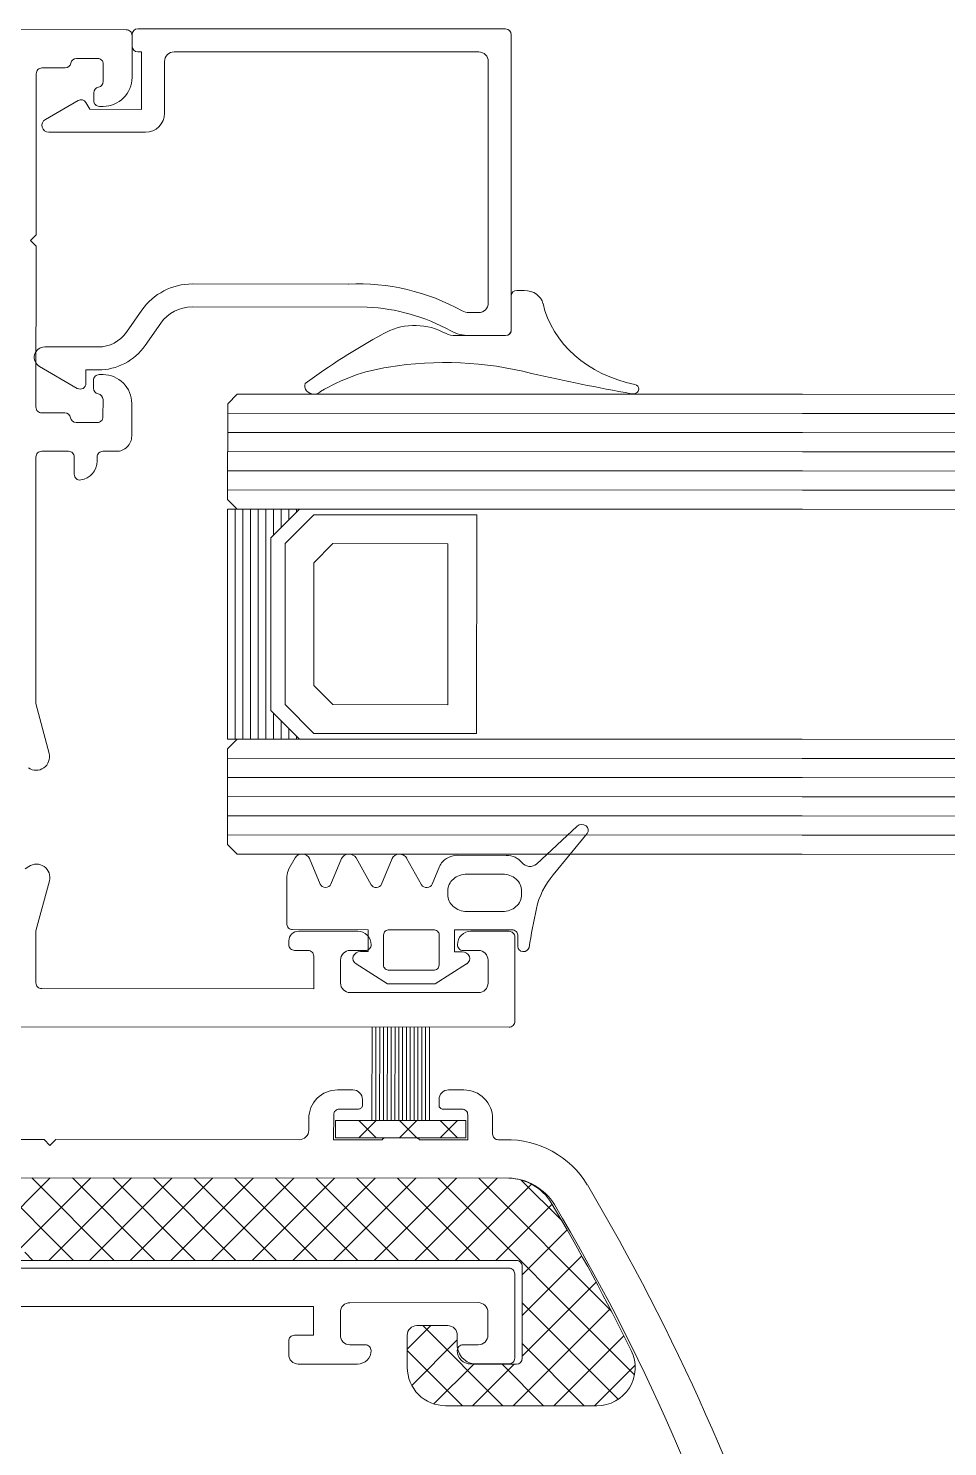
# Model space of a CAD drawing. Header units: centimetres. Extents: x 118932 to 154602, y -32682 to -23521.
# Drawn here: x 139001.74 to 139006.54, y -29464.04 to -29456.64 of the extents above; entities that cross this region are included whole.
import ezdxf

# ---------------------------------------------------------------- set-up
doc = ezdxf.new("R2010")
doc.units = ezdxf.units.CM
doc.header["$LTSCALE"] = 50
doc.header["$MEASUREMENT"] = 0
doc.layers.add('GEN_02_TF_Pencere', color=7, linetype='Continuous', lineweight=9, true_color=0x6093ac)
doc.layers.add('GEN_05_ML_Alçıpan_giydirme', color=7, linetype='Continuous', lineweight=18, true_color=0x7ebab5)

# ---------------------------------------------------------------- blocks, each defined once
blk = doc.blocks.new('P9_')
at = {"layer": 'GEN_02_TF_Pencere', "extrusion": (0, 0, -1)}
for p, q in [((162731.7959, -20405.5675, 0), (162723.8559, -20405.5605, 0)), ((162731.7959, -20405.5675, 0), (162731.7959, -20405.5675, 0)), ((162731.8257, -20405.593, 0), (162731.8256, -20405.653, 0)), ((162731.8257, -20405.8176, 0), (162731.8259, -20405.5976, 0)), ((162733.7757, -20405.5636, 0), (162731.8557, -20405.563, 0)), ((162733.7757, -20405.5636, 0), (162733.7757, -20405.5636, 0)), ((162733.8052, -20407.1336, 0), (162733.8057, -20405.5936, 0)), ((162731.8556, -20405.683, 0), (162731.8756, -20405.683, 0)), ((162731.8756, -20405.683, 0), (162731.8755, -20405.983, 0)), ((162732.0456, -20405.6831, 0), (162733.6356, -20405.6836, 0)), ((162731.3558, -20405.7671, 0), (162731.4766, -20405.7673, 0)), ((162731.5358, -20405.7173, 0), (162731.6458, -20405.7174, 0)), ((162731.6758, -20405.7474, 0), (162731.6757, -20405.8374, 0)), ((162731.9955, -20406.003, 0), (162731.9956, -20405.733, 0)), ((162733.6856, -20405.7336, 0), (162733.6852, -20406.9936, 0)), ((162731.325, -20406.6371, 0), (162731.3257, -20405.7971, 0)), ((162731.6256, -20405.8966, 0), (162731.6256, -20405.9374, 0)), ((162731.5444, -20405.9369, 0), (162731.3736, -20406.0354, 0)), ((162731.6055, -20405.9829, 0), (162731.5853, -20405.9479, 0)), ((162731.8755, -20405.983, 0), (162731.6055, -20405.9829, 0)), ((162731.6556, -20405.9674, 0), (162731.6756, -20405.9674, 0)), ((162731.3916, -20406.1029, 0), (162731.8955, -20406.103, 0)), ((162731.295, -20406.6671, 0), (162731.325, -20406.6371, 0)), ((162731.3249, -20406.6971, 0), (162731.295, -20406.6671, 0)), ((162731.3242, -20407.5371, 0), (162731.3249, -20406.6971, 0)), ((162732.9549, -20406.8945, 0), (162732.1396, -20406.8942, 0)), ((162731.8775, -20407.0306, 0), (162731.7964, -20407.1462, 0)), ((162732.1396, -20407.0142, 0), (162733.0528, -20407.0145, 0)), ((162731.8947, -20407.2151, 0), (162731.9757, -20407.0995, 0)), ((162733.6352, -20407.0436, 0), (162733.5836, -20407.0435, 0)), ((162733.5861, -20407.1635, 0), (162733.7752, -20407.1636, 0)), ((162731.649, -20407.2229, 0), (162731.3697, -20407.2228, 0)), ((162731.3424, -20407.3247, 0), (162731.5401, -20407.4389, 0)), ((162731.5851, -20407.4129, 0), (162731.5851, -20407.3429, 0)), ((162731.5851, -20407.3429, 0), (162731.6489, -20407.3429, 0)), ((162731.6243, -20407.3974, 0), (162731.6243, -20407.4382, 0)), ((162731.6743, -20407.3674, 0), (162731.6543, -20407.3674, 0)), ((162731.6742, -20407.4974, 0), (162731.6741, -20407.5874, 0)), ((162731.8241, -20407.6876, 0), (162731.8242, -20407.5176, 0)), ((162731.475, -20407.5673, 0), (162731.3542, -20407.5671, 0)), ((162731.6441, -20407.6174, 0), (162731.5341, -20407.6173, 0)), ((162731.354, -20407.7671, 0), (162731.494, -20407.7673, 0)), ((162731.674, -20407.7674, 0), (162731.744, -20407.7675, 0)), ((162731.3228, -20409.0829, 0), (162731.324, -20407.7971, 0)), ((162731.524, -20407.7973, 0), (162731.5239, -20407.8873, 0)), ((162731.6439, -20407.8181, 0), (162731.644, -20407.7974, 0)), ((162731.3924, -20409.3438, 0), (162731.3228, -20409.0829, 0)), ((162731.2864, -20409.934, 0), (162731.2685, -20409.9465, 0)), ((162731.3243, -20410.2702, 0), (162731.3942, -20410.0094, 0)), ((162731.3242, -20410.5413, 0), (162731.3243, -20410.2702, 0)), ((162733.0043, -20410.2718, 0), (162732.6943, -20410.2718, 0)), ((162733.7943, -20410.2721, 0), (162733.5943, -20410.272, 0)), ((162732.6443, -20410.3217, 0), (162732.6443, -20410.3417, 0)), ((162733.8242, -20410.7421, 0), (162733.8243, -20410.3021, 0)), ((162732.6743, -20410.3717, 0), (162732.7443, -20410.3718, 0)), ((162732.7743, -20410.4018, 0), (162732.7742, -20410.5718, 0)), ((162732.9142, -20410.5418, 0), (162732.9143, -20410.4218, 0)), ((162732.9643, -20410.3718, 0), (162733.0443, -20410.3719, 0)), ((162733.5543, -20410.372, 0), (162733.6343, -20410.372, 0)), ((162733.6843, -20410.4221, 0), (162733.6842, -20410.5421, 0)), ((162732.7742, -20410.5718, 0), (162731.3542, -20410.5713, 0)), ((162733.6342, -20410.592, 0), (162732.9642, -20410.5918, 0)), ((162723.8542, -20410.769, 0), (162733.7942, -20410.7721, 0)), ((162732.8984, -20411.0995, 0), (162732.9784, -20411.0995, 0)), ((162733.4784, -20411.0997, 0), (162733.5584, -20411.0997, 0)), ((162733.0284, -20411.1495, 0), (162733.0284, -20411.1795, 0)), ((162733.4284, -20411.1797, 0), (162733.4284, -20411.1497, 0)), ((162732.7483, -20411.3095, 0), (162732.7484, -20411.2495, 0)), ((162732.8784, -20411.2295, 0), (162732.8783, -20411.3595, 0)), ((162733.0084, -20411.1995, 0), (162732.9084, -20411.1995, 0)), ((162733.5484, -20411.1997, 0), (162733.4484, -20411.1997, 0)), ((162733.5783, -20411.3597, 0), (162733.5784, -20411.2297, 0)), ((162733.7083, -20411.2498, 0), (162733.7083, -20411.3298, 0)), ((162730.0965, -20411.3586, 0), (162731.3674, -20411.359, 0)), ((162731.3674, -20411.359, 0), (162731.3974, -20411.3891, 0)), ((162731.3974, -20411.3891, 0), (162731.4274, -20411.3591, 0)), ((162731.4274, -20411.3591, 0), (162732.6983, -20411.3595, 0)), ((162732.8783, -20411.3595, 0), (162733.131, -20411.3596, 0)), ((162733.1483, -20411.3496, 0), (162733.3083, -20411.3497, 0)), ((162733.3256, -20411.3597, 0), (162733.5783, -20411.3597, 0)), ((162733.7383, -20411.3598, 0), (162733.7727, -20411.3598, 0)), ((162733.7923, -20411.5598, 0), (162730.0964, -20411.5586, 0)), ((162733.7922, -20411.5598, 0), (162730.0966, -20411.5586, 0)), ((162731.3978, -20411.5591, 0), (162731.0335, -20411.9231, 0)), ((162731.0898, -20411.559, 0), (162731.5017, -20411.971, 0)), ((162731.6099, -20411.5591, 0), (162731.226, -20411.9428, 0)), ((162731.302, -20411.559, 0), (162731.7318, -20411.9891, 0)), ((162731.8221, -20411.5592, 0), (162731.4185, -20411.9625, 0)), ((162731.5141, -20411.5591, 0), (162731.9439, -20411.9892, 0)), ((162732.0342, -20411.5593, 0), (162731.611, -20411.9822, 0)), ((162731.7262, -20411.5592, 0), (162732.1561, -20411.9892, 0)), ((162732.2463, -20411.5593, 0), (162731.8162, -20411.9891, 0)), ((162731.9384, -20411.5592, 0), (162732.3682, -20411.9893, 0)), ((162732.4584, -20411.5594, 0), (162732.0284, -20411.9892, 0)), ((162732.1505, -20411.5593, 0), (162732.5803, -20411.9894, 0)), ((162732.6706, -20411.5595, 0), (162732.2405, -20411.9893, 0)), ((162732.3626, -20411.5594, 0), (162732.7925, -20411.9894, 0)), ((162732.8827, -20411.5595, 0), (162732.4526, -20411.9893, 0)), ((162732.5748, -20411.5594, 0), (162733.0046, -20411.9895, 0)), ((162733.0948, -20411.5596, 0), (162732.6648, -20411.9894, 0)), ((162732.7869, -20411.5595, 0), (162733.2167, -20411.9896, 0)), ((162733.307, -20411.5597, 0), (162732.8769, -20411.9895, 0)), ((162732.999, -20411.5596, 0), (162733.4289, -20411.9896, 0)), ((162733.5191, -20411.5597, 0), (162733.089, -20411.9895, 0)), ((162733.2112, -20411.5596, 0), (162733.641, -20411.9897, 0)), ((162733.7312, -20411.5598, 0), (162733.3012, -20411.9896, 0)), ((162733.4233, -20411.5597, 0), (162734.4487, -20412.5857, 0)), ((162733.9115, -20411.5917, 0), (162733.5133, -20411.9897, 0)), ((162733.6354, -20411.5598, 0), (162734.3269, -20412.2517, 0)), ((162733.8577, -20411.5699, 0), (162734.0689, -20411.7813, 0)), ((162734.2025, -20411.5946, 0), (162734.2025, -20411.5946, 0)), ((162734.0191, -20411.6963, 0), (162733.7254, -20411.9897, 0)), ((162734.0972, -20411.8303, 0), (162733.8626, -20412.0647, 0)), ((162729.5238, -20411.9884, 0), (162733.8326, -20411.9898, 0)), ((162731.2654, -20411.9469, 0), (162731.3075, -20411.989, 0)), ((162731.4185, -20411.9625, 0), (162731.392, -20411.989, 0)), ((162731.5017, -20411.971, 0), (162731.5197, -20411.989, 0)), ((162731.611, -20411.9822, 0), (162731.6041, -20411.9891, 0)), ((162734.1737, -20411.9659, 0), (162733.8625, -20412.2768, 0)), ((162733.8626, -20412.0198, 0), (162733.8625, -20412.4998, 0)), ((162734.2486, -20412.1031, 0), (162733.8625, -20412.489, 0)), ((162733.8626, -20412.2114, 0), (162734.3643, -20412.7135, 0)), ((162734.3219, -20412.2419, 0), (162733.8158, -20412.7476, 0)), ((162733.3853, -20412.3296, 0), (162733.2625, -20412.4524, 0)), ((162733.4737, -20412.3297, 0), (162733.3125, -20412.3296, 0)), ((162733.3445, -20412.3296, 0), (162733.7622, -20412.7476, 0)), ((162733.2625, -20412.3796, 0), (162733.2625, -20412.5475, 0)), ((162733.5237, -20412.4034, 0), (162733.2857, -20412.6412, 0)), ((162733.5237, -20412.4397, 0), (162733.5237, -20412.3797, 0)), ((162733.8625, -20412.4236, 0), (162734.1865, -20412.7478, 0)), ((162734.3935, -20412.3824, 0), (162734.028, -20412.7477, 0)), ((162733.2625, -20412.4598, 0), (162733.5501, -20412.7476, 0)), ((162733.6094, -20412.5298, 0), (162733.4012, -20412.7379, 0)), ((162733.8202, -20412.5312, 0), (162733.6037, -20412.7476, 0)), ((162733.8325, -20412.5312, 0), (162733.6325, -20412.5311, 0)), ((162733.758, -20412.5312, 0), (162733.9743, -20412.7477, 0)), ((162734.4519, -20412.5361, 0), (162734.2401, -20412.7478, 0)), ((162733.4624, -20412.7475, 0), (162734.2522, -20412.7478, 0))]:
    blk.add_line(p, q, dxfattribs=at)
at = {"layer": 'GEN_02_TF_Pencere'}
for p, q in [((162733.8052, -20406.9538, 0), (162733.8052, -20407.1384, 0)), ((162733.8732, -20406.9286, 0), (162733.8352, -20406.9286, 0)), ((162733.8352, -20406.9286, 0), (162733.8352, -20406.9286, 0)), ((162733.4649, -20407.1525, 0), (162733.4455, -20407.1435, 0)), ((162733.7752, -20407.1636, 0), (162733.5143, -20407.1635, 0)), ((162732.3751, -20407.4692, 0), (162732.3251, -20407.5191, 0)), ((162732.3751, -20407.4692, 0), (162735.3251, -20407.4701, 0)), ((162732.777, -20407.4693, 0), (162732.7897, -20407.4674, 0)), ((162813.1987, -20407.4947, 0), (162735.3251, -20407.4701, 0)), ((162732.3251, -20407.5191, 0), (162732.3249, -20408.0191, 0)), ((162732.325, -20407.5691, 0), (162735.325, -20407.5701, 0)), ((162813.255, -20407.5948, 0), (162735.325, -20407.5701, 0)), ((162732.325, -20407.6691, 0), (162735.325, -20407.6701, 0)), ((162813.255, -20407.6948, 0), (162735.325, -20407.6701, 0)), ((162732.325, -20407.7691, 0), (162735.325, -20407.7701, 0)), ((162813.255, -20407.7948, 0), (162735.325, -20407.7701, 0)), ((162732.3249, -20407.8691, 0), (162735.3249, -20407.8701, 0)), ((162813.2549, -20407.8948, 0), (162735.3249, -20407.8701, 0)), ((162732.3249, -20407.9691, 0), (162735.3249, -20407.9701, 0)), ((162813.2549, -20407.9948, 0), (162735.3249, -20407.9701, 0)), ((162732.3249, -20408.0191, 0), (162732.3749, -20408.0692, 0)), ((162732.3245, -20409.2691, 0), (162732.3249, -20408.0691, 0)), ((162732.3249, -20408.0691, 0), (162732.3245, -20409.2691, 0)), ((162732.3249, -20408.0691, 0), (162732.6999, -20408.0693, 0)), ((162732.3249, -20408.0691, 0), (162732.3249, -20408.0691, 0)), ((162732.3649, -20408.0692, 0), (162732.3645, -20409.2692, 0)), ((162732.3749, -20408.0692, 0), (162735.3249, -20408.0701, 0)), ((162732.4049, -20408.0692, 0), (162732.4045, -20409.2692, 0)), ((162732.4449, -20408.0692, 0), (162732.4445, -20409.2692, 0)), ((162732.4849, -20408.0692, 0), (162732.4845, -20409.2692, 0)), ((162732.5249, -20408.0692, 0), (162732.5245, -20409.2692, 0)), ((162732.6999, -20408.0693, 0), (162732.5498, -20408.2192, 0)), ((162732.5649, -20408.0692, 0), (162732.5648, -20408.2042, 0)), ((162732.6049, -20408.0692, 0), (162732.6048, -20408.1642, 0)), ((162732.7749, -20408.0993, 0), (162732.6248, -20408.2492, 0)), ((162732.6449, -20408.0692, 0), (162732.6449, -20408.1242, 0)), ((162732.6849, -20408.0693, 0), (162732.6849, -20408.0843, 0)), ((162733.6249, -20408.0996, 0), (162732.7749, -20408.0993, 0)), ((162733.6245, -20409.2396, 0), (162733.6249, -20408.0996, 0)), ((162813.2112, -20408.0947, 0), (162735.3249, -20408.0701, 0)), ((162732.5498, -20408.2192, 0), (162732.5495, -20409.1192, 0)), ((162732.6248, -20408.2492, 0), (162732.6246, -20409.0892, 0)), ((162732.8748, -20408.2493, 0), (162732.7748, -20408.3493, 0)), ((162733.4748, -20408.2495, 0), (162732.8748, -20408.2493, 0)), ((162733.4746, -20409.0895, 0), (162733.4748, -20408.2495, 0)), ((162732.7748, -20408.3493, 0), (162732.7746, -20408.9893, 0)), ((162732.7746, -20408.9893, 0), (162732.8746, -20409.0893, 0)), ((162732.6246, -20409.0892, 0), (162732.7745, -20409.2393, 0)), ((162732.8746, -20409.0893, 0), (162733.4746, -20409.0895, 0)), ((162732.5495, -20409.1192, 0), (162732.6995, -20409.2693, 0)), ((162732.5645, -20409.1342, 0), (162732.5645, -20409.2692, 0)), ((162732.6045, -20409.1742, 0), (162732.6045, -20409.2692, 0)), ((162732.6445, -20409.2142, 0), (162732.6445, -20409.2692, 0)), ((162732.7745, -20409.2393, 0), (162733.6245, -20409.2396, 0)), ((162732.3245, -20409.3191, 0), (162732.3243, -20409.8191, 0)), ((162732.6995, -20409.2693, 0), (162732.3245, -20409.2691, 0)), ((162732.3745, -20409.2692, 0), (162732.3245, -20409.3191, 0)), ((162732.3745, -20409.2692, 0), (162735.3245, -20409.2701, 0)), ((162732.6845, -20409.2543, 0), (162732.6845, -20409.2693, 0)), ((162813.2545, -20409.2948, 0), (162735.3245, -20409.2701, 0)), ((162732.3245, -20409.3691, 0), (162735.3245, -20409.3701, 0)), ((162813.2545, -20409.3948, 0), (162735.3245, -20409.3701, 0)), ((162732.3244, -20409.4691, 0), (162735.3244, -20409.4701, 0)), ((162813.2544, -20409.4948, 0), (162735.3244, -20409.4701, 0)), ((162732.3244, -20409.5691, 0), (162735.3244, -20409.5701, 0)), ((162813.2544, -20409.5948, 0), (162735.3244, -20409.5701, 0)), ((162732.3244, -20409.6691, 0), (162735.3244, -20409.6701, 0)), ((162813.2544, -20409.6948, 0), (162735.3244, -20409.6701, 0)), ((162732.3243, -20409.7691, 0), (162735.3243, -20409.7701, 0)), ((162733.9379, -20409.9216, 0), (162734.1497, -20409.7229, 0)), ((162734.2017, -20409.7621, 0), (162734.0235, -20409.9776, 0)), ((162813.2543, -20409.7948, 0), (162735.3243, -20409.7701, 0)), ((162732.3243, -20409.8191, 0), (162732.3743, -20409.8692, 0)), ((162732.3743, -20409.8692, 0), (162735.3243, -20409.8701, 0)), ((162732.6451, -20409.9462, 0), (162732.6774, -20409.8889, 0)), ((162732.7529, -20409.8922, 0), (162732.8078, -20410.0254, 0)), ((162732.8642, -20410.0255, 0), (162732.9196, -20409.8924, 0)), ((162732.9951, -20409.8894, 0), (162733.0734, -20410.0292, 0)), ((162733.1281, -20410.026, 0), (162733.1838, -20409.8928, 0)), ((162733.2594, -20409.8897, 0), (162733.3377, -20410.0296, 0)), ((162733.5253, -20409.8754, 0), (162733.7793, -20409.8758, 0)), ((162813.2106, -20409.8947, 0), (162735.3243, -20409.8701, 0)), ((162732.6342, -20410.2365, 0), (162732.6346, -20409.9854, 0)), ((162733.3923, -20410.0263, 0), (162733.4314, -20409.9331, 0)), ((162733.4314, -20409.9331, 0), (162733.4314, -20409.9331, 0)), ((162733.7597, -20409.9736, 0), (162733.574, -20409.9733, 0)), ((162733.4738, -20410.0614, 0), (162733.4738, -20410.0803, 0)), ((162733.4738, -20410.0614, 0), (162733.4738, -20410.0614, 0)), ((162733.8595, -20410.0808, 0), (162733.8595, -20410.0619, 0)), ((162733.5736, -20410.1686, 0), (162733.7594, -20410.1689, 0)), ((162733.059, -20410.2635, 0), (162732.6642, -20410.2629, 0)), ((162733.0589, -20410.3781, 0), (162733.059, -20410.2635, 0)), ((162733.399, -20410.2639, 0), (162733.169, -20410.2636, 0)), ((162733.4202, -20410.2717, 0), (162733.4202, -20410.2717, 0)), ((162733.509, -20410.2641, 0), (162733.5089, -20410.3787, 0)), ((162733.809, -20410.2645, 0), (162733.509, -20410.2641, 0)), ((162733.139, -20410.29, 0), (162733.1387, -20410.4487, 0)), ((162733.4287, -20410.4491, 0), (162733.429, -20410.2904, 0)), ((162733.8389, -20410.3515, 0), (162733.839, -20410.291, 0)), ((162733.0189, -20410.378, 0), (162733.0589, -20410.3781, 0)), ((162733.5089, -20410.3787, 0), (162733.5489, -20410.3787, 0)), ((162733.1586, -20410.5457, 0), (162732.9954, -20410.4419, 0)), ((162733.1687, -20410.4752, 0), (162733.3987, -20410.4755, 0)), ((162733.5721, -20410.4426, 0), (162733.4086, -20410.546, 0)), ((162733.4086, -20410.546, 0), (162733.1586, -20410.5457, 0)), ((162733.0783, -20411.2596, 0), (162733.0785, -20410.7719, 0)), ((162733.0983, -20411.2596, 0), (162733.0985, -20410.7719, 0)), ((162733.1183, -20411.2596, 0), (162733.1185, -20410.7719, 0)), ((162733.1383, -20411.2596, 0), (162733.1385, -20410.7719, 0)), ((162733.1583, -20411.2596, 0), (162733.1585, -20410.7719, 0)), ((162733.1783, -20411.2597, 0), (162733.1785, -20410.7719, 0)), ((162733.1983, -20411.2597, 0), (162733.1985, -20410.7719, 0)), ((162733.2183, -20411.2597, 0), (162733.2185, -20410.7719, 0)), ((162733.2383, -20411.2597, 0), (162733.2385, -20410.7719, 0)), ((162733.2583, -20411.2597, 0), (162733.2585, -20410.7719, 0)), ((162733.2783, -20411.2597, 0), (162733.2785, -20410.7719, 0)), ((162733.2983, -20411.2597, 0), (162733.2985, -20410.7719, 0)), ((162733.3183, -20411.2597, 0), (162733.3185, -20410.7719, 0)), ((162733.3383, -20411.2597, 0), (162733.3385, -20410.772, 0)), ((162733.3583, -20411.2597, 0), (162733.3585, -20410.772, 0)), ((162733.3783, -20411.2597, 0), (162733.3785, -20410.772, 0)), ((162733.5683, -20411.2598, 0), (162732.8883, -20411.2596, 0)), ((162732.8883, -20411.2596, 0), (162732.8883, -20411.3496, 0)), ((162733.1005, -20411.2596, 0), (162733.0104, -20411.3496, 0)), ((162733.1004, -20411.3496, 0), (162733.0105, -20411.2596, 0)), ((162733.3126, -20411.3497, 0), (162733.2226, -20411.2597, 0)), ((162733.3126, -20411.2597, 0), (162733.2226, -20411.3497, 0)), ((162733.5247, -20411.3498, 0), (162733.4347, -20411.2597, 0)), ((162733.5247, -20411.2598, 0), (162733.4347, -20411.3497, 0)), ((162733.5683, -20411.3498, 0), (162733.5683, -20411.2598, 0)), ((162733.5683, -20411.2598, 0), (162733.5683, -20411.2598, 0)), ((162732.889, -20411.3503, 0), (162732.8876, -20411.3489, 0)), ((162732.8883, -20411.3496, 0), (162733.5683, -20411.3498, 0)), ((162725.8534, -20412.0317, 0), (162733.7934, -20412.0296, 0)), ((162733.8234, -20412.0596, 0), (162733.8235, -20412.4996, 0)), ((162733.6334, -20412.2097, 0), (162732.9634, -20412.2098, 0)), ((162732.7734, -20412.2299, 0), (162730.7734, -20412.2304, 0)), ((162732.7734, -20412.3799, 0), (162732.7734, -20412.2299, 0)), ((162732.9134, -20412.2598, 0), (162732.9134, -20412.3798, 0)), ((162733.6834, -20412.3796, 0), (162733.6834, -20412.2596, 0)), ((162732.6435, -20412.4799, 0), (162732.6435, -20412.4099, 0)), ((162732.6734, -20412.3799, 0), (162732.7734, -20412.3799, 0)), ((162732.9635, -20412.4298, 0), (162733.0435, -20412.4298, 0)), ((162733.5535, -20412.4297, 0), (162733.6335, -20412.4297, 0)), ((162733.0035, -20412.5298, 0), (162732.6935, -20412.5299, 0)), ((162733.7935, -20412.5296, 0), (162733.5935, -20412.5297, 0))]:
    blk.add_line(p, q, dxfattribs=at)
at = {"layer": 'GEN_02_TF_Pencere', "extrusion": (0, 0, -1)}
for centre, radius, start, end in [((-162731.7959, -20405.5975, 0), 0.03, 90.05093, 180.05102), ((-162731.8557, -20405.593, 0), 0.03, 0.01924, 90.01816), ((-162733.7757, -20405.5936, 0), 0.03, 90.01818, 180.01807), ((-162731.8556, -20405.653, 0), 0.03, 270.02079, 0.01814), ((-162732.0456, -20405.7331, 0), 0.05, 0.01813, 90.01802), ((-162733.6356, -20405.7336, 0), 0.05, 90.01824, 180.01813), ((-162731.3557, -20405.7971, 0), 0.03, 0.05103, 90.05112), ((-162731.4766, -20405.7373, 0), 0.03, 189.64252, 270.05201), ((-162731.5358, -20405.7473, 0), 0.03, 9.64519, 90.05105), ((-162731.6458, -20405.7474, 0), 0.03, 90.05093, 180.05102), ((-162731.6462, -20405.8378, 0), 0.0295, 179.2387, 261.27093), ((-162731.6757, -20405.8174, 0), 0.15, 180.05099, 270.05108), ((-162731.6556, -20405.8966, 0), 0.03, 0.03952, 80.45689), ((-162731.5594, -20405.9629, 0), 0.03, 60.01812, 150.01801), ((-162731.6556, -20405.9374, 0), 0.03, 270.05103, 0.05111), ((-162731.3916, -20406.0667, 0), 0.0361, 270.01814, 60.01814), ((-162731.8955, -20406.003, 0), 0.1, 180.01818, 270.01807), ((-162732.1396, -20407.2144, 0), 0.3201, 35.03147, 90.00477), ((-162733.0048, -20408.0137, 0), 1.1203, 87.44361, 119.09275), ((-162732.1396, -20407.2143, 0), 0.2001, 35.03148, 90.00478), ((-162733.0048, -20408.0138, 0), 1.0004, 92.75318, 118.9675), ((-162733.6352, -20406.9936, 0), 0.05, 180.01824, 270.01813), ((-162733.5836, -20406.9735, 0), 0.07, 270.02027, 299.09535), ((-162731.649, -20407.0429, 0), 0.1801, 215.03149, 270.0048), ((-162733.5862, -20406.9635, 0), 0.2, 270.02045, 298.97082), ((-162733.7752, -20407.1336, 0), 0.03, 180.01818, 270.01807), ((-162731.3697, -20407.2774, 0), 0.0546, 300.01813, 90.01813), ((-162731.649, -20407.0428, 0), 0.3001, 215.03147, 270.00477), ((-162731.6543, -20407.3974, 0), 0.03, 0.05093, 90.05102), ((-162731.6742, -20407.5174, 0), 0.15, 90.05099, 180.05108), ((-162731.5551, -20407.4129, 0), 0.03, 180.01906, 300.01816), ((-162731.6534, -20407.439, 0), 0.0291, 278.15822, 1.54795), ((-162731.6442, -20407.4974, 0), 0.03, 99.6451, 180.05095), ((-162731.3542, -20407.5371, 0), 0.03, 270.05093, 0.05102), ((-162731.4751, -20407.5971, 0), 0.0298, 89.72783, 170.7818), ((-162731.5341, -20407.5873, 0), 0.03, 270.05103, 350.45688), ((-162731.6441, -20407.5874, 0), 0.03, 180.05103, 270.05111), ((-162731.7441, -20407.6875, 0), 0.08, 180.05099, 270.05108), ((-162731.354, -20407.7971, 0), 0.03, 0.05093, 90.05102), ((-162731.494, -20407.7973, 0), 0.03, 90.05103, 180.05112), ((-162731.674, -20407.7974, 0), 0.03, 0.05103, 90.05112), ((-162731.5439, -20407.818, 0), 0.1, 180.05099, 261.83785), ((-162731.5536, -20407.8876, 0), 0.0297, 261.2483, 0.62541), ((-162731.3247, -20409.3618, 0), 0.07, 165.06988, 305.05104), ((-162731.3266, -20409.9913, 0), 0.07, 55.0173, 194.99692), ((-162732.6943, -20410.3218, 0), 0.05, 0.01808, 90.01817), ((-162733.0043, -20410.3418, 0), 0.07, 90.01808, 180.01817), ((-162733.5943, -20410.342, 0), 0.07, 0.01808, 90.01817), ((-162733.7943, -20410.3021, 0), 0.03, 90.01808, 180.01817), ((-162732.6743, -20410.3417, 0), 0.03, 270.01808, 0.01817), ((-162733.0443, -20410.3419, 0), 0.03, 180.01808, 270.01817), ((-162733.5543, -20410.342, 0), 0.03, 270.01808, 0.01817), ((-162732.7443, -20410.4018, 0), 0.03, 90.01808, 180.01817), ((-162732.9643, -20410.4218, 0), 0.05, 0.01808, 90.01817), ((-162733.6343, -20410.422, 0), 0.05, 90.01808, 180.01817), ((-162731.3542, -20410.5413, 0), 0.03, 270.01808, 0.01817), ((-162732.9642, -20410.5418, 0), 0.05, 270.01808, 0.01817), ((-162733.6342, -20410.542, 0), 0.05, 180.01808, 270.01817), ((-162733.7942, -20410.7421, 0), 0.03, 180.01809, 270.01817), ((-162732.8984, -20411.2495, 0), 0.15, 0.01808, 90.01817), ((-162732.9784, -20411.1495, 0), 0.05, 90.01808, 180.01817), ((-162733.4784, -20411.1497, 0), 0.05, 0.01808, 90.01817), ((-162733.5583, -20411.2497, 0), 0.15, 90.01808, 180.01817), ((-162732.9084, -20411.2295, 0), 0.03, 0.01808, 90.01817), ((-162733.0084, -20411.1795, 0), 0.02, 180.01808, 270.01817), ((-162733.4484, -20411.1797, 0), 0.02, 270.01808, 0.01817), ((-162733.5484, -20411.2297, 0), 0.03, 90.01809, 180.01817), ((-162732.6983, -20411.3095, 0), 0.05, 180.01808, 270.01817), ((-162733.1483, -20411.3696, 0), 0.02, 30.01813, 90.01809), ((-162733.3083, -20411.3697, 0), 0.02, 90.01816, 150.01812), ((-162733.7383, -20411.3298, 0), 0.03, 270.01809, 0.01817), ((-162733.7837, -20411.8505, 0), 0.4908, 88.71972, 148.57254), ((-162733.7838, -20411.8305, 0), 0.2708, 91.76601, 148.31654), ((-162733.7837, -20411.8505, 0), 0.2908, 91.70487, 148.3515), ((-162724.4428, -20417.3877, 0), 11.3496, 149.30775, 176.4678), ((-162724.4432, -20417.3676, 0), 11.1293, 149.316, 153.83239), ((-162724.4428, -20417.3877, 0), 11.1496, 149.31519, 176.62957), ((-162733.8326, -20412.0198, 0), 0.03, 90.01808, 180.01817), ((-162733.3125, -20412.3796, 0), 0.05, 0.01808, 90.01817), ((-162733.4737, -20412.3797, 0), 0.05, 90.01808, 180.01817), ((-162733.6268, -20412.4274, 0), 0.1039, 266.89239, 353.22422), ((-162733.8312, -20412.5, 0), 0.0312, 179.64441, 267.74483), ((-162734.2523, -20412.5478, 0), 0.2, 153.83236, 270.0181), ((-162733.4625, -20412.5475, 0), 0.2, 270.01808, 0.01817)]:
    blk.add_arc(centre, radius, start, end, dxfattribs=at)
at = {"layer": 'GEN_02_TF_Pencere'}
for centre, radius, start, end in [((162733.7934, -20412.0596, 0), 0.03, 45.0148, 90.01472), ((162733.7934, -20412.0596, 0), 0.03, 0.01492, 45.01484), ((162732.9634, -20412.2598, 0), 0.05, 90.01472, 180.0148), ((162733.6334, -20412.2597, 0), 0.05, 0.01472, 90.0148), ((162732.6735, -20412.4099, 0), 0.03, 90.01468, 180.01477), ((162732.9634, -20412.3798, 0), 0.05, 180.01472, 270.0148), ((162733.0435, -20412.4598, 0), 0.03, 0.01478, 90.01486), ((162733.5535, -20412.4597, 0), 0.03, 90.01478, 180.01486), ((162733.6334, -20412.3797, 0), 0.05, 270.01472, 0.0148), ((162732.6935, -20412.4799, 0), 0.05, 180.01472, 270.0148), ((162733.0035, -20412.4598, 0), 0.07, 270.01473, 0.01482), ((162733.5935, -20412.4597, 0), 0.07, 180.01469, 270.01478), ((162733.7935, -20412.4996, 0), 0.03, 270.01477, 0.01486)]:
    blk.add_arc(centre, radius, start, end, dxfattribs=at)
at = {"layer": 'GEN_02_TF_Pencere', "extrusion": (0, 0, -1)}
for centre, major_axis, start_param, end_param in [((162733.8352, -20406.9538, 0), (0.03, 0), 3.141594, 4.712388), ((162733.8731, -20407.0126, 0), (0.1, 0), -1.570625, -0.201549), ((162734.5999, -20406.8965, 0), (0.6398, -0.0002), 1.805526, 2.955356), ((162733.3011, -20407.3507, 0), (0.286, -0.0001), 4.098356, 5.241385), ((162735.0714, -20409.646, 0), (3.5431, -0.0011), 3.990064, 4.134382), ((162733.5143, -20407.0796, 0), (0.1, 0), 1.57081, 2.088079), ((162733.7752, -20407.1384, 0), (0.03, 0), 0.000001, 1.570795), ((162733.3257, -20408.0542, 0), (0.8801, -0.0003), 4.086507, 4.527649), ((162733.4598, -20408.6046, 0), (-1.5492, 0.0005), 1.378609, 1.866448), ((162736.2561, -20400.193, 0), (-8.8555, 0.0028), -1.36365, -1.303119), ((162732.777, -20407.4273, 0), (-0.05, 0), -1.570583, 0.325144), ((162732.7795, -20407.4365, 0), (-0.0382, 0), 3.770676, 4.441675), ((162734.4408, -20407.4425, 0), (0.03, 0), 0.000445, 1.852827), ((162734.4408, -20407.4425, 0), (-0.03, 0), 1.914632, 3.141556)]:
    blk.add_ellipse(centre, major_axis=major_axis, ratio=0.839387, start_param=start_param, end_param=end_param, dxfattribs=at)
at = {"layer": 'GEN_02_TF_Pencere'}
for centre, major_axis, start_param, end_param in [((162734.1736, -20409.7447, 0), (-0.0344, 0), 2.526974, 5.481858), ((162732.7143, -20409.9051, 0), (-0.0413, 0), 3.504733, 5.82217), ((162732.9581, -20409.9055, 0), (0.0413, 0), 0.458704, 2.776141), ((162733.2224, -20409.9058, 0), (0.0413, 0), 0.458705, 2.776142), ((162733.5252, -20409.9636, 0), (-0.1, 0), -0.962596, -0.353242), ((162733.5252, -20409.9636, 0), (0.1, 0), 1.569642, 2.178996), ((162733.7792, -20409.9639, 0), (0.1, 0), 0.603434, 1.569641), ((162733.9035, -20409.8885, 0), (0.0509, 0), 3.745027, 5.454025), ((162732.7346, -20409.9855, 0), (-0.1, 0), -0.461015, -0.001156), ((162733.5738, -20410.0615, 0), (0.1, 0), 1.569641, 3.140438), ((162733.7595, -20410.0617, 0), (0.1, 0), -0.001157, 1.569641), ((162734.4276, -20410.2373, 0), (0.5, -0.0002), 2.512106, 2.949893), ((162732.836, -20410.0163, 0), (0.03, 0), 3.490789, 5.931679), ((162733.0999, -20410.0168, 0), (0.03, 0), 3.628943, 5.929945), ((162733.3642, -20410.0172, 0), (0.03, 0), 3.628945, 5.929947), ((162733.5738, -20410.0805, 0), (0.1, 0), 3.140436, 4.711234), ((162733.7595, -20410.0807, 0), (0.1, 0), 4.711232, 6.28203), ((162738.1942, -20410.8829, 0), (4.3371, -0.0014), 2.949895, 3.003759), ((162732.6642, -20410.2365, 0), (0.03, 0), 3.140437, 4.711235), ((162733.169, -20410.2901, 0), (0.03, 0), 1.569639, 3.140437), ((162733.399, -20410.2904, 0), (0.03, 0), 0.784243, 1.569639), ((162733.399, -20410.2904, 0), (0.03, 0), -0.001153, 0.784243), ((162733.809, -20410.2909, 0), (-0.03, 0), 3.140435, 4.711233), ((162733.8689, -20410.3516, 0), (-0.03, 0), -0.001156, 2.96363), ((162733.0188, -20410.4133, 0), (0.04, 0), 1.569642, 4.087571), ((162733.5488, -20410.414, 0), (0.04, 0), -0.948289, 1.56964), ((162733.1687, -20410.4487, 0), (0.03, 0), 3.140435, 4.711233), ((162733.3987, -20410.449, 0), (-0.03, 0), 1.569641, 3.140438)]:
    blk.add_ellipse(centre, major_axis=major_axis, ratio=0.881548, start_param=start_param, end_param=end_param, dxfattribs=at)
blk = doc.blocks.new('DOGRAMA LEVEL 0 B BLOK')
at = {"layer": 'GEN_05_ML_Alçıpan_giydirme', "color": 1}
blk.add_blockref('P9_', (-163403.3527, 20294.999, 0), dxfattribs=at)

msp = doc.modelspace()

# ---------------------------------------------------------------- block references
msp.add_blockref('DOGRAMA LEVEL 0 B BLOK', (139673.8062, -29346.0794, 0))

doc.saveas('drawing.dxf')
